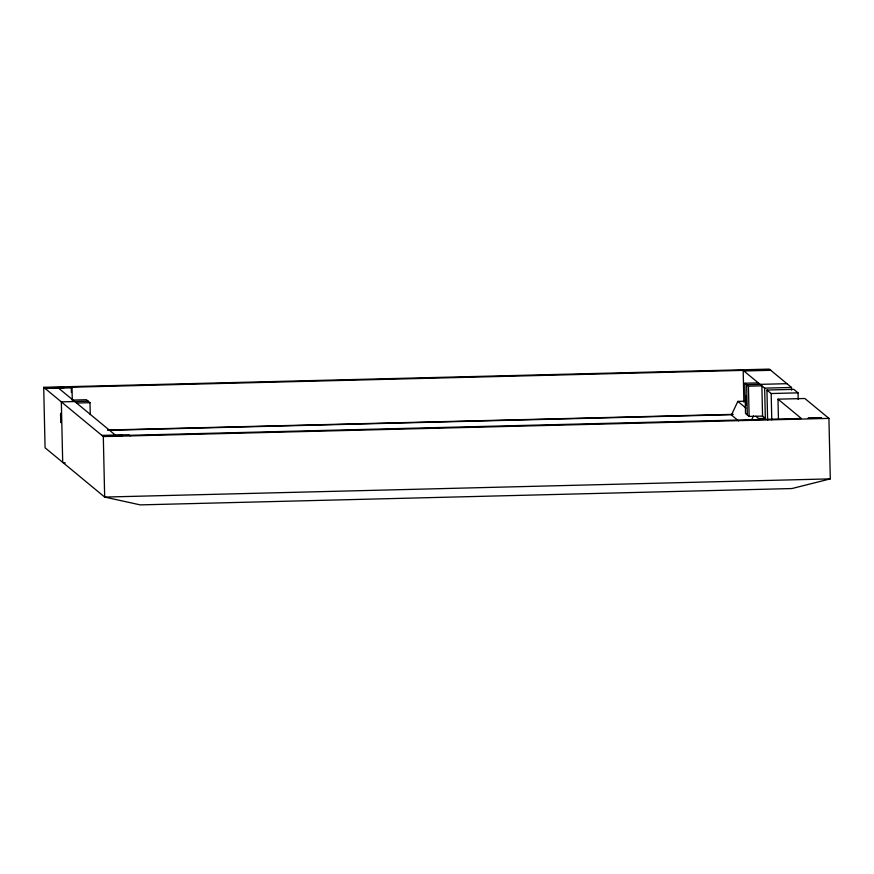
<?xml version="1.0" encoding="UTF-8"?>
<svg xmlns="http://www.w3.org/2000/svg" width="874" height="874" viewBox="0 0 874 874"><rect width="100%" height="100%" fill="white"/><g stroke="black" fill="none" stroke-linecap="round" stroke-linejoin="round"><path stroke-width="1.31" d="M744.572 401.221L737.853 401.385L731.44 414.997L738.519 420.853M751.378 420.449L753.508 415.904M51.391 387.63L64.326 387.488M64.436 387.477L51.238 387.75M763.166 369.964L749.881 370.205L763.078 369.822M778.439 418.897L777.991 399.167L804.867 398.5L828.923 418.384L830.3 478.876L791.964 488.544L140.244 504.888L104.672 497.066L45.077 447.794L43.7 387.302L769.328 369.112L791.516 387.455L791.571 390.099M45.131 388.493L72.007 387.816L72.313 400.969M743.883 370.969L770.759 370.303M72.968 400.063L86.406 399.724L90 402.685L90.273 414.527M742.452 369.789L764.641 388.132L765.329 418.373L762.565 416.09L749.127 416.428L745.533 413.457L744.845 383.216L758.282 382.878M88.208 401.21L61.333 401.876L62.699 462.368L65.266 463.002M786.95 383.686L746.636 384.691L747.325 414.942M76.562 403.023L90 402.685M744.845 383.216L748.439 386.177L761.877 385.838L762.565 416.09M764.641 388.132L791.516 387.455M767.623 420.274L766.935 390.033L793.811 389.356L798.049 392.852L798.202 399.473M766.935 390.033L771.174 393.529L798.049 392.852M107.721 430.03L733.253 414.342M108.081 430.325L732.248 414.669M765.329 418.373L758.61 418.548L755.846 416.253M101.865 435.383L128.74 434.717L130.182 435.897M129.461 435.307L801.338 418.46L777.991 399.167M43.7 387.302L103.307 436.574L828.923 418.384M830.3 478.876L104.672 497.066L103.307 436.574M737.853 401.385L745.948 408.082M70.575 386.636L72.007 387.816M58.569 388.154L115.302 435.055M771.174 393.529L771.775 419.837M748.439 386.177L749.127 416.428M743.894 402.149L743.173 370.379L71.297 387.226L71.417 392.524M745.861 397.976L746.221 405.438L746.035 396.075L745.861 397.976M60.546 414.822L60.951 422.645L60.677 413.238L60.546 414.822M808.188 418.209L821.494 417.958L808.188 418.209M109.458 435.722L122.742 435.481L109.458 435.722"/></g></svg>
